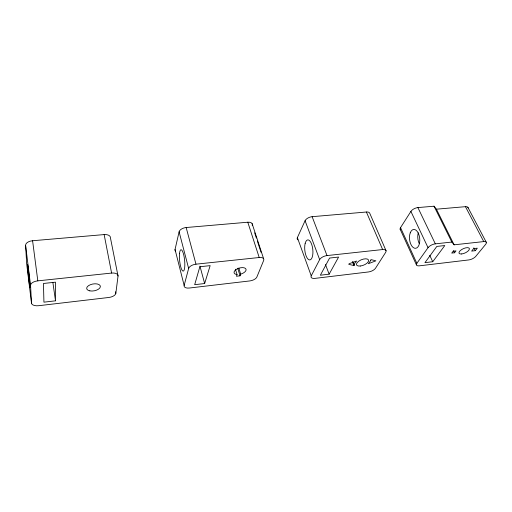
<?xml version="1.0" encoding="UTF-8"?>
<svg xmlns="http://www.w3.org/2000/svg" width="512" height="512" viewBox="0 0 512 512"><rect width="100%" height="100%" fill="white"/><g stroke="black" fill="none" stroke-linecap="round" stroke-linejoin="round"><path stroke-width="0.77" d="M115.84 293.318L118.029 276.032L110.438 237.85A6.739 3.75 -9.7 0 0 104.147 234.586L32.589 240.742A7.168 3.91 -6.1 0 0 25.6 245.312L26.682 263.827L31.494 303.078A7.149 3.456 -8 0 0 38.739 305.702L108.851 297.472A6.733 3.315 -10.9 0 0 115.84 293.318L115.533 291.763M175.45 251.13A6.138 3.29 -14.1 0 1 175.046 249.472L179.104 231.808A6.336 3.526 -14.3 0 1 186.163 227.526L247.789 222.221A6.099 3.328 -17.7 0 1 252.237 225.382M188.646 268.454A6.541 3.341 -14.8 0 1 195.974 264.179L259.206 257.51A6.291 3.149 -17.8 0 1 263.68 260.41L256.877 277.005A6.086 2.944 -17.4 0 1 249.869 280.922L189.344 288.026A6.33 3.117 -14.6 0 1 184.141 285.421L188.646 268.454L179.104 231.808M204.646 283.526L210.15 265.632L199.846 266.746L194.682 284.691L204.646 283.526L199.942 266.125M235.45 269.229L237.05 274.566L236.435 276.243L240.045 275.827L240.672 274.157L238.829 268.07M297.837 239.834A5.715 2.918 -20.2 0 1 297.376 237.632L305.075 220.73A5.901 3.104 -20.9 0 1 312.128 216.685L366.387 212.013A5.766 2.899 -23.2 0 1 369.792 213.389L386.061 250.752M311.238 275.84L319.661 259.622A6.106 2.906 -20.7 0 1 327.008 255.578L382.643 249.549A5.958 2.707 -22.7 0 1 385.677 252.352L375.514 268.224A5.76 2.554 -22 0 1 368.506 271.949L314.931 278.381A5.907 2.726 -20 0 1 311.238 275.84L297.376 237.632M329.133 274.17L338.611 257.056L329.587 258.054L320.365 275.213L329.133 274.17L325.485 264.525M400.538 227.642L410.893 211.424A5.658 2.707 -25.1 0 1 417.888 207.584L434.029 206.202L436.41 209.19L454.118 244.819L483.75 241.587A5.709 2.31 -25.4 0 1 485.702 244.275L475.763 256.378A5.555 2.214 -24.9 0 1 468.826 259.923L419.398 265.83A5.645 2.381 -23.6 0 1 416.851 263.328L400.538 227.642A5.472 2.56 -24.2 0 0 400.461 229.773M416.851 263.328L428.045 247.686A5.843 2.522 -24.3 0 1 435.328 243.846L451.827 242.061L454.118 244.819M432.742 261.722L444.8 245.542L436.819 246.426L424.954 262.65L432.742 261.722L429.728 255.328M454.528 252.774L455.994 250.88L453.19 251.2L451.725 253.094L454.528 252.774L453.485 250.662M475.277 250.682L477.306 248.186L473.658 248.602L471.642 251.104L475.277 250.682L473.83 247.859M353.888 265.549L354.694 263.366L356.563 261.043L349.088 263.738L348.749 264.32L353.888 265.549L352.41 261.875M240.672 274.157L241.92 273.696A6.24 3.091 -16.9 0 0 245.395 268.371A6.24 3.091 -16.9 0 0 236.339 269.395A6.24 3.091 -16.9 0 0 236.045 274.355L237.05 274.566M55.501 300.819L43.93 302.17L43.456 283.475L55.488 282.176L55.501 300.819L52.909 282.682M31.494 303.078L30.56 285.408A7.418 3.725 -7.5 0 1 37.811 280.851L111.603 273.069A6.963 3.565 -10.8 0 1 118.029 276.032M436.41 209.19L465.446 206.669A5.53 2.49 -26.3 0 1 468.109 207.981M467.904 207.36L486.221 242.17M465.446 206.669L483.75 241.587M434.029 206.202L451.827 242.061M417.888 207.584L435.328 243.846M410.893 211.424L428.045 247.686M400.141 229.184L416.384 264.794M366.387 212.013L382.643 249.549M352.813 261.555L354.291 265.235M312.128 216.685L327.008 255.578M305.075 220.73L319.661 259.622M252.128 223.629L263.616 258.739M254.675 232.832L256.378 238.048M257.35 241.03L261.005 252.211M247.789 222.221L259.206 257.51M237.754 268.243L240.045 275.827M186.163 227.526L195.974 264.179M175.046 249.472L184.141 285.421M104.147 234.586L111.603 273.069M32.589 240.742L37.811 280.851M25.6 245.312L30.56 285.408M419.149 243.462A9.434 5.184 84 0 1 418.285 232.794M370.758 260.467L368.358 263.718L375.866 260.838L370.925 259.584L370.758 260.467M410.259 232.819A9.478 5.101 84 0 0 414.445 248.186A9.478 5.101 84 0 0 419.206 235.642A9.478 5.101 84 0 0 410.259 232.819M461.677 253.971A5.67 2.323 -24.9 0 0 469.427 248.813A5.67 2.323 -24.9 0 0 461.472 249.69A5.67 2.323 -24.9 0 0 461.677 253.971M305.178 243.354A10.067 4.013 84 0 0 308.909 259.744A10.067 4.013 84 0 0 312.326 246.605A10.067 4.013 84 0 0 305.178 243.354M360.314 266.035A6.477 2.938 -21.9 0 0 368.576 260.109A6.477 2.938 -21.9 0 0 358.714 261.19A6.477 2.938 -21.9 0 0 360.314 266.035M179.546 253.318A10.739 2.496 84.1 0 0 182.624 270.88A10.739 2.496 84.1 0 0 184.166 257.05A10.739 2.496 84.1 0 0 179.546 253.318M27.725 268.333A11.584 0.352 84.1 0 0 29.869 287.405A11.584 0.352 84.1 0 0 28.787 272.781A11.584 0.352 84.1 0 0 27.725 268.333M89.811 290.861A6.938 3.475 -10.1 0 0 100.371 286.675A6.938 3.475 -10.1 0 0 90.381 284.704A6.938 3.475 -10.1 0 0 89.811 290.861"/></g></svg>
